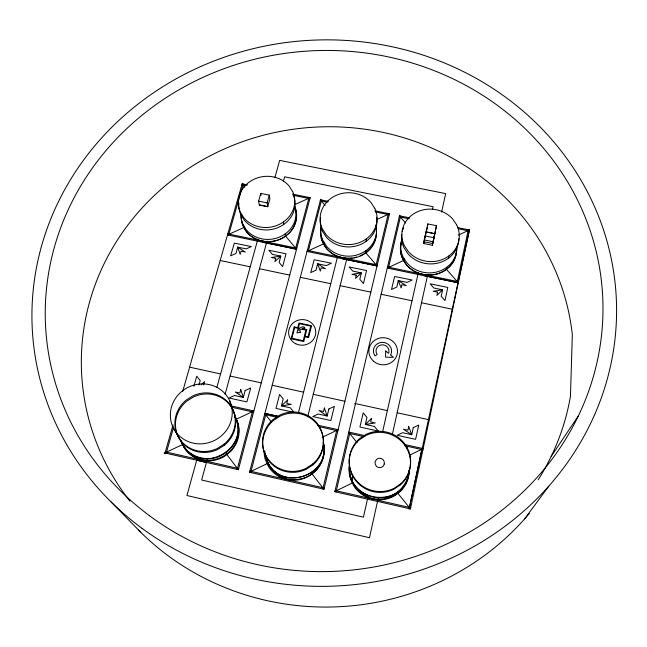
<?xml version="1.0" encoding="UTF-8"?>
<svg xmlns="http://www.w3.org/2000/svg" width="647" height="647" viewBox="0 0 647 647"><rect width="100%" height="100%" fill="white"/><g stroke="black" fill="none" stroke-linecap="round" stroke-linejoin="round"><path stroke-width="0.97" d="M264.906 452.949L264.938 450.991M365.87 252.945L365.927 250.672M366.145 241.347L366.202 238.961M403.631 260.733L404.011 258.412M349.566 467.457L349.598 471.631M423.664 243.507L427.813 223.927L436.499 225.69L432.382 245.294L423.664 243.507L424.06 241.743M424.812 237.732L425.063 235.92L433.83 237.708L433.547 239.519M425.58 234.659L426.033 231.861L434.727 233.632L434.145 237.352M427.554 225.771L427.813 223.927M432.382 245.294L436.499 225.69M397.84 492.933L398.059 491.663C404.229 486.512 408.524 479.103 409.09 471.024C405.693 509.836 346.088 503.924 349.534 465.468M407.06 448.84L407.23 447.87M446.276 269.54L446.697 267.324M448.444 258.25L448.889 255.929M403.688 260.426L387.246 268.068L458.286 282.779L446.293 269.184L449.665 266.54A28.161 25.775 6.5 0 0 456.531 251.756M409.058 509.229L421.973 448.347M457.106 282.529L468.291 229.75M458.286 282.779L422.928 275.444M399.66 215.273L334.839 491.696L410.416 508.914L469.415 229.984L457.55 227.574M409.195 508.639L469.415 229.984L458.294 235.136M378.171 498.473L369.461 537.706L186.934 495.521L197.513 457.308M392.292 434.727L427.78 274.441M441.586 212.119L445.686 193.599L279.666 160.383L274.951 177.44M434.428 235.548L432.665 243.507L423.914 241.719L425.702 233.769M469.156 231.157L469.415 229.984M425.055 237.344L425.451 235.581M426.413 231.561L427.295 227.623M368.151 496.192L363.444 517.155L201.629 480.025L207.242 459.516M382.498 432.293L418.366 272.492M432.495 209.563L433.126 206.725L284.615 176.817L283.337 181.459M387.367 410.602L355.009 403.493L354.936 403.898L355.171 403.526M378.212 430.991L374.443 426.47L365.361 424.464L366.97 417.444L363.202 412.883L359.926 427.036L378.26 431.056M388.386 268.27L400.614 216.033M336.044 491.971L349.995 432.342M323.524 243.87L307.034 251.432L377.088 265.933L365.547 252.508M322.788 488.946L336.958 429.446M375.923 265.691L388.346 213.542M272.217 385.297L249.532 472.261L323.985 489.221L389.454 213.769L374.856 210.809M307.697 416.757L346.59 259.601M298.477 412.632L337.297 257.676M303.726 341.527L303.2 340.718L305.934 329.986L300.839 329.291A4.23 3.987 -7 0 0 299.69 330.957L300.782 332.356L296.941 332.922L297.863 329.355L298.72 330.245L299.448 328.595L294.644 327.568L294.215 326.921L291.142 338.818L303.726 341.527L304.923 336.82L308.554 337.597L311.571 325.708L299.035 323.023L297.838 327.689L294.215 326.921M294.644 327.568L291.878 338.276L303.2 340.718M250.712 472.528L266.022 413.668L278.817 416.498L264.858 413.409L265.99 414.864M308.158 251.626L321.583 200.004M294.005 412.357L275.994 408.427L279.593 394.452L283.216 398.956L281.445 405.887L290.398 407.869L294.07 412.382M320.661 199.26L272.169 385.28L303.597 392.195M173.064 424.901L165.009 453.005L238.363 469.714L310.139 197.683L292.339 194.076M244.024 227.453L227.485 234.926L296.577 249.224L285.464 235.969M237.182 469.447L252.71 410.708M295.428 248.99L309.048 197.464M225.083 394.338L267.017 241.08M203.643 385.005L204.581 381.593L201.08 384.86M267.721 206.708L267.114 202.907L269.265 195.143L260.765 193.413L258.598 201.168L259.261 204.978L267.721 206.708L269.856 198.985L269.265 195.143M216.858 387.399L257.862 239.18M199.009 384.908L200.214 380.63L196.728 376.19L193.857 386.308M182.697 391.411L189.652 367.148M165.228 453.377L165.106 453.798L164.063 452.957M166.174 453.272L173.671 427.085M228.593 235.12L243.199 184.112L247.105 184.896M551.187 456.402L578.41 415.795M524.709 518.821L548.745 486.18M266.79 460.292C279.488 492.844 332.105 476.216 323.136 442.33M184.589 447.562C205.042 475.537 252.193 445.799 234.384 415.609M445.565 269.759L444.101 270.907A28.161 25.775 6.5 0 1 426.486 274.854M364.067 253.64L368.952 249.888A27.886 25.492 -1.2 0 0 370.941 247.664M398.059 491.663C380.962 505.655 352.211 494.292 349.59 472.27M334.839 491.696L336.594 490.838M336.319 490.782L352.389 482.977M410.044 454.995L423.17 448.614L404.448 444.449M249.532 472.261L251.287 471.42M323.492 443.68A29.625 28.864 -16.7 0 1 313.706 472.561A29.625 28.864 -16.7 0 1 283.079 477.421C273.366 473.369 266.572 464.158 265.124 453.79L267.664 461.804M251.02 471.356L268.926 462.799M322.327 437.267L338.138 429.705L317.766 425.176M229.491 400.347A31.274 29.665 -26.6 0 1 198.281 443.826A31.274 29.665 -26.6 0 1 176.13 397.468A31.274 29.665 -26.6 0 1 229.491 400.347C233.276 412.778 241.549 425.775 236.268 439.07C233.276 446.325 227.736 452.196 220.764 455.771C206.846 462.597 188.212 457.017 181.661 442.621L185.406 449.018L190.63 454.315L197.165 458.06A29.625 28.25 -28.1 0 0 229.459 451.646A29.625 28.25 -28.1 0 0 236.721 420.315L235.888 418.844M235.322 417.25L234.432 415.584M165.009 453.005L166.772 452.172M166.505 452.107L182.672 444.497M236.252 419.264L253.875 410.966L230.259 405.718M323.823 241.881L323.807 244.259M376.562 219.657L389.454 213.769M243.531 225.31L243.879 227.744M294.595 204.687L310.139 197.683M242.293 183.376L189.595 367.14L220.578 373.942M242.115 183.894L247.13 184.913M320.491 199.786L328.377 201.387M399.498 215.807L409.47 217.829M241.832 184.88L245.811 185.681M293.107 195.281L309.881 198.678M320.225 200.78L327.204 202.196M375.147 211.917L389.211 214.772M399.264 216.81L409.058 218.799M458.197 228.771L469.204 231.003M425.952 231.933L434.719 233.704M258.598 201.168L267.114 202.907M259.334 204.921L267.737 206.636M424.165 239.908L432.94 241.703M262.197 242.091L296.585 249.192M342.223 258.695L377.088 265.933M227.793 233.874L296.811 248.189M307.309 250.365L377.298 264.882M387.496 267.001L458.472 281.72M220.158 260.498L250.219 266.807M259.447 268.74L289.743 275.104M300.289 277.312L330.779 283.709M340.136 285.675L370.86 292.129M381.107 294.272L412.018 300.758M421.512 302.756L452.674 309.29M230.089 376.036L261.299 382.895M313.253 394.314L344.916 401.277M397.161 412.754L429.284 419.814M365.547 435.803L348.814 432.083L349.995 433.555M231.763 407.246L253.575 412.099M264.566 414.541L277.652 417.452M318.688 426.583L337.863 430.853M348.547 433.231L362.813 436.401M404.933 445.775L422.928 449.778M165.341 451.849L238.678 468.541M249.839 471.089L324.268 488.032M335.122 490.507L410.667 507.709M196.704 460.227L206.442 462.443M409.017 470.401A29.883 29.277 15.3 0 1 368.103 496.985C358.939 493.079 351.572 484.716 349.938 474.785M283.079 477.421C274.11 473.596 266.985 465.29 265.626 455.528M197.165 458.06C190.622 455.132 184.961 450.005 182.26 443.3M368.103 496.985C355.405 491.874 347.714 478.084 349.534 464.586M110.774 501.619L140.714 532.238M400.38 217.036L405.637 223.005M321.324 200.999L325.126 205.422M242.916 185.099L244.744 187.282M349.728 433.49L357.007 442.54M397.84 493.281L410.416 508.914M265.731 414.8L271.279 421.893M311.919 473.806L323.985 489.221M226.79 454.501L238.363 469.714M267.494 461.877C281.55 492.124 330.48 475.966 323.581 443.276M172.895 426.971L182.494 444.101M181.006 441.044L181.661 442.621M294.797 207.258L295.509 208.714A27.7 25.136 -8.1 0 1 288.91 233.381L283.232 237.651A27.7 25.136 -8.1 0 1 245.116 229.774L242.302 223.773A27.7 25.136 -8.1 0 1 241.46 214.456M235.079 416.603L238.064 423.389A29.859 28.476 -28.2 0 1 230.526 451.557L224.372 456.41A29.859 28.476 -28.2 0 1 183.805 447.206L181.273 441.165M225.94 452.649L226.563 454.089M265.335 454.671L267.915 463.276M260.765 193.413L261.089 195.345M312.428 472.059L312.63 473.418M283.443 221.97L283.766 224.412M285.044 233.979L285.359 236.317M320.314 428.338L320.427 429.365M352.397 474.55L352.445 482.646M538.191 479.807A246.216 233.624 -3.9 0 0 570.444 396.312L572.336 334.766A246.216 233.624 -3.9 0 0 238.193 143.27A246.216 233.624 -3.9 0 0 129.966 501.215M529.319 513.451A258.072 244.938 -3.9 0 1 138.555 530.079M456.903 247.138A28.112 25.718 6.5 0 1 438.44 271.505A28.112 25.718 6.5 0 1 406.955 262.908L403.13 257.077A28.112 25.718 6.5 0 1 401.949 239.18M456.321 252.306A27.991 25.621 6.5 0 1 436.563 274.134A27.991 25.621 6.5 0 1 406.72 265.141L402.903 259.334A27.991 25.621 6.5 0 1 402.046 240.595M458.82 238.727A28.638 26.123 6.3 0 1 439.515 262.658A28.638 26.123 6.3 0 1 407.95 253.77L404.043 247.85A28.638 26.123 6.3 0 1 401.771 234.432M402.288 231.553A28.638 26.123 6.3 0 1 403.526 227.849M409.211 470.87A30.118 29.511 15.3 0 1 401.488 490.264L395.471 495.246A30.118 29.511 15.3 0 1 353.691 485.76L350.399 478.699A30.118 29.511 15.3 0 1 349.598 464.344M424.634 274.643A28.161 25.775 6.5 0 1 404.917 262.803L401.747 256.657A28.161 25.775 6.5 0 1 401.795 240.538M456.556 247.89A28.161 25.775 6.5 0 1 456.628 249.815M323.5 454.55A29.875 29.099 -17 0 1 315.607 470.822L309.525 475.739A29.875 29.099 -17 0 1 268.351 466.398L265.27 459.427A29.875 29.099 -17 0 1 264.146 451.897M376.004 236.236A27.886 25.492 -1.2 0 1 372.114 246.062M363.331 254.206A27.886 25.492 -1.2 0 1 360.104 255.824M356.675 257.045A27.886 25.492 -1.2 0 1 354.006 257.684M352.186 257.975A27.886 25.492 -1.2 0 1 324.689 246.224L321.688 240.142A27.886 25.492 -1.2 0 1 321.26 226.96M375.867 225.067A27.837 25.435 -1.1 0 1 360.525 253.729A27.837 25.435 -1.1 0 1 326.638 246.313L322.982 240.563A27.837 25.435 -1.1 0 1 321.106 227.501M376.417 234.028A27.716 25.338 -1.1 0 1 357.12 257.215A27.716 25.338 -1.1 0 1 326.759 248.61L323.128 242.876A27.716 25.338 -1.1 0 1 321.252 236.478M376.659 217.23A28.355 25.831 -1.2 0 1 359.675 244.857A28.355 25.831 -1.2 0 1 326.128 236.931L322.408 231.092A28.355 25.831 -1.2 0 1 320.491 217.829M294.773 205.964A27.659 25.079 -8.1 0 1 281.016 236.365A27.659 25.079 -8.1 0 1 246.208 229.693L242.738 224.008A27.659 25.079 -8.1 0 1 240.87 214.861M294.708 207.533A27.53 24.982 -8.1 0 1 281.809 238.46A27.53 24.982 -8.1 0 1 246.701 232.047L243.24 226.377A27.53 24.982 -8.1 0 1 241.468 215.386M293.681 195.976A28.169 25.459 -8 0 1 279.666 226.838A28.169 25.459 -8 0 1 244.218 220.069L240.684 214.303A28.169 25.459 -8 0 1 238.88 203.101M385.661 351.006L385.596 357.184L393.425 357.322L390.545 354.985L390.788 354.613A9.115 8.629 4.7 0 0 381.625 342.384A9.115 8.629 4.7 0 0 375.066 355.915L377.161 354.459A6.51 6.163 4.7 0 1 381.083 344.94A6.51 6.163 4.7 0 1 388.904 352.081L388.499 353.319L385.661 351.006M413.231 427.659L411.767 434.735L402.62 432.714L397.193 435.302L415.584 439.329L418.763 425.022L413.231 427.659M437.542 292.177L436.846 295.42L442.621 289.832L433.846 288.004L430.15 283.823L447.789 287.446L444.974 300.58L441.214 296.334L442.621 289.832L433.166 291.255L437.542 292.177M408.694 426.656L407.942 430.182L403.396 429.179L411.767 434.735L408.694 426.656M398.261 280.588L396.829 287.058L391.508 289.5L394.646 276.495L412.155 280.03L406.979 282.399L398.261 280.588L401.164 287.964L401.892 284.737L406.243 285.634L398.261 280.588M371.475 418.439L370.691 421.941L375.211 422.952L365.361 424.464L371.475 418.439M328.805 409.017L327.18 416.013L318.17 414.015L312.727 416.571L330.852 420.542L334.353 406.413L328.805 409.017M356.287 275.226L355.526 278.428L361.39 272.905L352.736 271.101L349.17 266.968L366.574 270.543L363.444 283.523L359.829 279.326L361.39 272.905L351.976 274.312L356.287 275.226M324.341 408.031L323.5 411.508L319.02 410.53L327.18 416.013L324.341 408.031M317.637 263.79L316.06 270.179L310.73 272.597L314.159 259.746L331.426 263.232L326.242 265.577L317.637 263.79L320.338 271.077L321.138 267.882L325.433 268.772L317.637 263.79M287.656 399.935L286.791 403.388L291.247 404.383L281.445 405.887L287.656 399.935M306.759 329.606L305.093 336.157L308.021 336.788L310.738 326.08L299.456 323.67L298.388 327.811L299.86 328.126L301.882 326.986A4.23 3.979 -7 0 1 303.969 326.978L304.769 328.328A4.23 3.987 -7 0 0 302.683 328.336L302.012 328.563L306.759 329.606M245.14 390.545L243.353 397.452L234.473 395.487L229.014 398.01L246.879 401.924L250.704 387.974L245.14 390.545M275.727 258.412L274.886 261.582L280.83 256.115L272.298 254.344L268.877 250.26L286.031 253.786L282.61 266.604L279.132 262.464L280.83 256.115L271.473 257.514L275.727 258.412M240.741 389.575L239.827 393.012L235.411 392.042L243.353 397.452L240.741 389.575M237.692 247.13L235.969 253.446L230.623 255.832L234.343 243.135L251.376 246.572L246.175 248.893L237.692 247.13L240.183 254.328L241.064 251.173L245.294 252.047L237.692 247.13M384.35 463.972L383.073 466.277L381.075 467.514L378.705 467.595L376.594 466.503L375.317 464.53L375.066 461.893L376.336 459.588L378.341 458.351L380.711 458.27L382.822 459.354L384.108 461.327L384.35 463.972M400.582 483.956L393.926 488.396A30.781 30.085 13.7 0 1 354.54 478.165A30.781 30.085 13.7 0 1 359.522 438.69L366.113 434.38A30.781 30.085 13.7 0 1 405.281 444.651A30.781 30.085 13.7 0 1 400.582 483.956M400.428 484.829L393.797 489.253A30.684 29.997 13.9 0 1 354.54 479.047A30.684 29.997 13.9 0 1 359.506 439.693L366.073 435.399A30.684 29.997 13.9 0 1 405.111 445.637A30.684 29.997 13.9 0 1 400.428 484.829M312.808 463.931L306.112 468.307A30.506 29.641 -15.8 0 1 267.373 458.23A30.506 29.641 -15.8 0 1 273.301 419.305L279.941 415.05A30.506 29.641 -15.8 0 1 318.461 425.168A30.506 29.641 -15.8 0 1 312.808 463.931M312.946 464.853L306.266 469.221A30.409 29.56 -15.9 0 1 267.648 459.176A30.409 29.56 -15.9 0 1 273.56 420.356L280.175 416.118A30.409 29.56 -15.9 0 1 318.575 426.203A30.409 29.56 -15.9 0 1 312.946 464.853M224.614 445.087L217.877 449.398A30.409 28.921 -27.4 0 1 179.866 439.491A30.409 28.921 -27.4 0 1 186.732 401.18L193.396 396.991A30.409 28.921 -27.4 0 1 231.197 406.931A30.409 28.921 -27.4 0 1 224.614 445.087M224.194 444.109L217.441 448.428A30.506 29.002 -27.3 0 1 179.308 438.496A30.506 29.002 -27.3 0 1 186.199 400.072L192.887 395.867A30.506 29.002 -27.3 0 1 230.809 405.839A30.506 29.002 -27.3 0 1 224.194 444.109M456.677 224.849L452.69 219.001A28.775 26.22 6.3 0 0 415.439 212.766A28.775 26.22 6.3 0 0 404.278 245.488L408.2 251.432A28.775 26.22 6.3 0 0 445.734 257.943A28.775 26.22 6.3 0 0 456.677 224.849M374.726 208.261L370.925 202.487A28.492 25.929 -1.2 0 0 334.159 196.34A28.492 25.929 -1.2 0 0 322.263 228.666L325.991 234.537A28.492 25.929 -1.2 0 0 363.024 240.951A28.492 25.929 -1.2 0 0 374.726 208.261M292.687 191.649L289.072 185.94A28.298 25.556 -8 0 0 252.791 179.882A28.298 25.556 -8 0 0 240.158 211.82L243.709 217.61A28.298 25.556 -8 0 0 280.248 223.927A28.298 25.556 -8 0 0 292.687 191.649M149.473 515.708A278.962 260.506 -3.9 0 0 599.729 348.369A278.962 260.506 -3.9 0 0 223.134 69.011A278.962 260.506 -3.9 0 0 149.473 515.708M142.065 528.364A292.42 273.163 -3.9 0 0 613.34 351.232A292.42 273.163 -3.9 0 0 217.36 59.71A292.42 273.163 -3.9 0 0 142.065 528.364M295.744 343.751A13.579 12.794 -7.2 0 0 315.76 331.838A13.579 12.794 -7.2 0 0 295.081 321.583A13.579 12.794 -7.2 0 0 295.744 343.751M373.602 361.252A14.323 13.563 4.9 0 0 397.185 354.208A14.323 13.563 4.9 0 0 378.77 338.316A14.323 13.563 4.9 0 0 373.602 361.252"/></g></svg>
